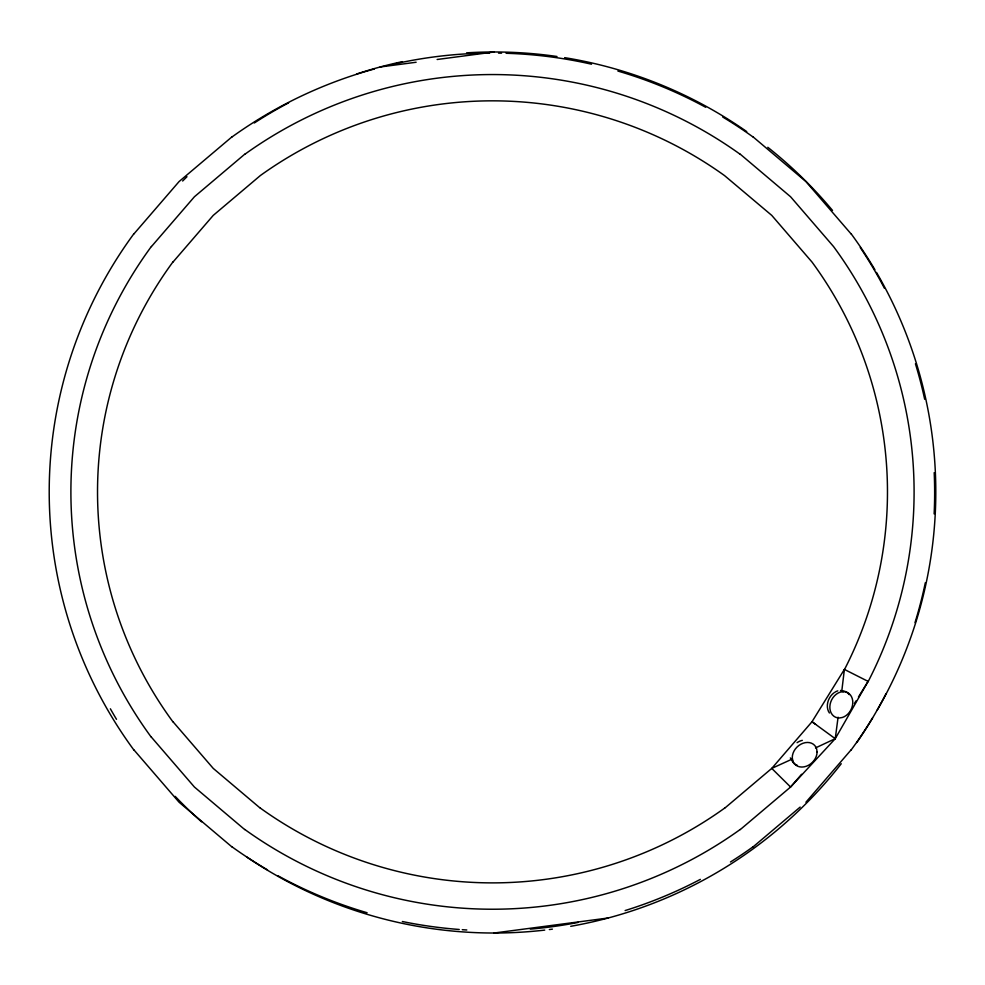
<?xml version="1.0" encoding="UTF-8"?>
<svg xmlns="http://www.w3.org/2000/svg" width="985" height="985" viewBox="0 0 985 985"><rect width="100%" height="100%" fill="white"/><g stroke="black" fill="none" stroke-linecap="round" stroke-linejoin="round"><path stroke-width="1.48" d="M740.289 829.567L790.586 787.027L835.243 738.688L838.087 717.191M815.506 747.923L835.243 738.688L868.105 681.386L844.391 669.418L841.806 690.879A13.691 10.86 -63.4 0 1 849.218 694.634M844.391 669.418L812.009 721.734L771.76 768.399L724.64 808.242M854.451 703.462L856.051 700.864M858.464 696.961L868.105 681.386M133.898 233.938L179.073 181.572L231.968 136.853M151.456 246.558L194.414 196.766L244.711 154.226M172.991 262.059L213.24 215.395L260.36 175.539A397.755 397.755 0 0 1 724.578 175.625L771.76 215.395L812.009 262.059A388.065 388.065 0 0 1 844.514 669.48M801.581 774.284L790.586 787.027L771.76 768.399L791.534 759.386A13.691 10.847 -44 0 0 797.333 765.333M805.927 802.221L851.102 749.856M753.033 846.94L800.177 807.072M380.124 66.992L416.126 62.252M437.131 59.494L494.138 51.983M494.138 933.017L608.151 918.008M840.55 690.423L843.049 691.667M815.605 724.32L812.009 721.734L835.243 738.688M753.033 136.853L805.927 181.572L851.102 233.938M740.289 154.226L790.586 196.766L833.544 246.558A414.217 414.217 0 0 1 868.228 681.448M260.36 808.242L213.24 768.399L172.991 721.734M244.711 829.567L194.414 787.027L151.456 737.223M231.968 846.94L179.073 802.221L133.898 749.856M790.339 757.945L792.666 760.371M934.199 472.64A440.517 440.517 0 0 1 934.137 513.899M925.321 582.714A440.517 440.517 0 0 1 914.991 622.655M885.884 693.969A440.517 440.517 0 0 1 856.802 742.555M841.252 763.732A440.517 440.517 0 0 1 570.721 926.306M552.4 929.15A440.517 440.517 0 0 1 549.335 929.544M544.73 930.099A440.517 440.517 0 0 1 246.619 856.913M201.568 821.835A440.517 440.517 0 0 1 175.182 796.36M116.501 719.321A440.517 440.517 0 0 1 110.369 708.794M182.644 181.006A440.517 440.517 0 0 1 186.978 176.734M254.315 122.977A440.517 440.517 0 0 1 288.58 102.883M356.668 73.986A440.517 440.517 0 0 1 402.422 61.636M466.594 52.845A440.517 440.517 0 0 1 556.993 56.49M564.639 57.659A440.517 440.517 0 0 1 746.728 131.596M767.795 147.294A440.517 440.517 0 0 1 832.522 210.445M860.262 247.543A440.517 440.517 0 0 1 884.468 288.309M915.434 363.81A440.517 440.517 0 0 1 924.681 399.282M244.785 154.313A424.56 424.56 0 0 1 740.215 154.313M752.971 846.841A446.402 446.402 0 0 1 730.451 862.01M700.36 879.371A446.402 446.402 0 0 1 625.13 910.559M578.195 922.416A446.402 446.402 0 0 1 530.299 929.114M466.804 929.975A446.402 446.402 0 0 1 462.26 929.692M459.244 929.471A446.402 446.402 0 0 1 402.36 921.517M367.097 912.738A446.402 446.402 0 0 1 277.992 875.8M267.477 869.853A446.402 446.402 0 0 1 232.029 846.841M172.904 721.796A388.287 388.287 0 0 1 172.904 261.985M151.358 737.297A414.451 414.451 0 0 1 151.358 246.496M740.215 829.468A424.56 424.56 0 0 1 244.785 829.468M876.49 272.402A435.776 435.776 0 0 1 877.253 710.05M872.55 717.991A435.776 435.776 0 0 1 851.188 749.917M851.188 233.864A435.776 435.776 0 0 1 874.926 269.755M232.029 136.94A446.402 446.402 0 0 1 374.374 68.987M393.471 64.197A446.402 446.402 0 0 1 489.483 53.091M498.533 53.116A446.402 446.402 0 0 1 501.562 53.165M506.093 53.276A446.402 446.402 0 0 1 591.529 64.197M617.903 71.055A446.402 446.402 0 0 1 705.679 107.267M722.731 117.018A446.402 446.402 0 0 1 752.971 136.94M724.578 808.156A397.755 397.755 0 0 1 260.422 808.156M133.812 749.917A435.776 435.776 0 0 1 133.812 233.864M797.062 742.69A13.691 10.847 -44 0 1 802.307 740.363M829.419 712.98A13.691 10.86 -63.4 0 1 833.963 692.849M834.886 692.221A13.691 10.86 -63.4 0 1 837.804 690.867M843.308 691.63L840.303 692.11A13.691 10.86 -63.4 0 0 829.85 706.676A13.691 10.86 -63.4 0 0 839.331 717.979L842.335 717.486A13.691 10.86 -63.4 0 0 852.788 702.933A13.691 10.86 -63.4 0 0 843.308 691.63M817.07 751.912L816.639 748.908A13.691 10.847 -44 0 0 803.021 743.256A13.691 10.847 -44 0 0 792.272 757.6L792.703 760.592A13.691 10.847 -44 0 0 806.321 766.244A13.691 10.847 -44 0 0 817.07 751.912"/></g></svg>
